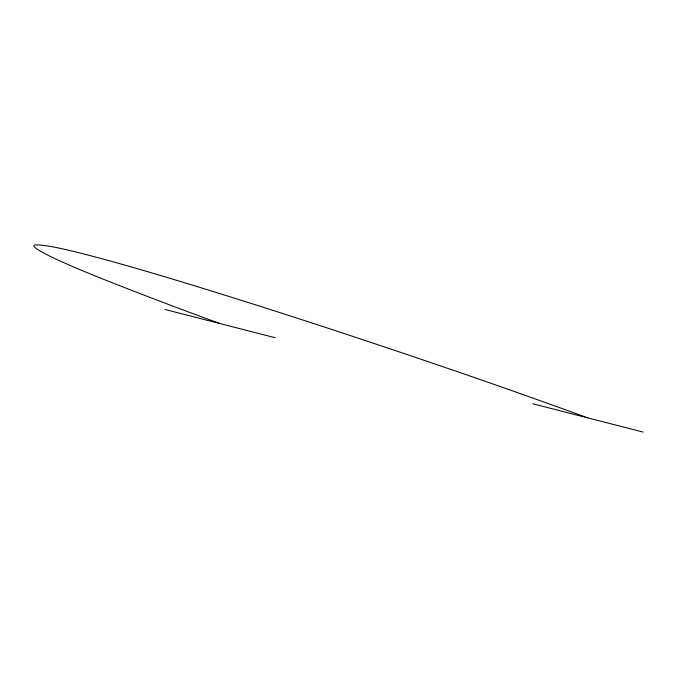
<?xml version="1.0" encoding="UTF-8"?>
<svg xmlns="http://www.w3.org/2000/svg" width="677" height="677" viewBox="0 0 677 677"><rect width="100%" height="100%" fill="white"/><g stroke="black" fill="none" stroke-linecap="round" stroke-linejoin="round"><path stroke-width="1.02" d="M164.926 309.457L275.285 337.747M532.791 403.771L643.15 432.07M220.101 323.598A306.055 19.218 19.8 0 1 103.928 279.449A145.132 9.114 19.8 0 1 36.118 244.93A306.055 19.218 19.8 0 1 82.839 253.731A479.333 30.101 19.8 0 1 171.518 278.789A724.145 45.469 19.8 0 1 458.354 372.02A479.333 30.101 19.8 0 1 587.966 417.921"/></g></svg>
